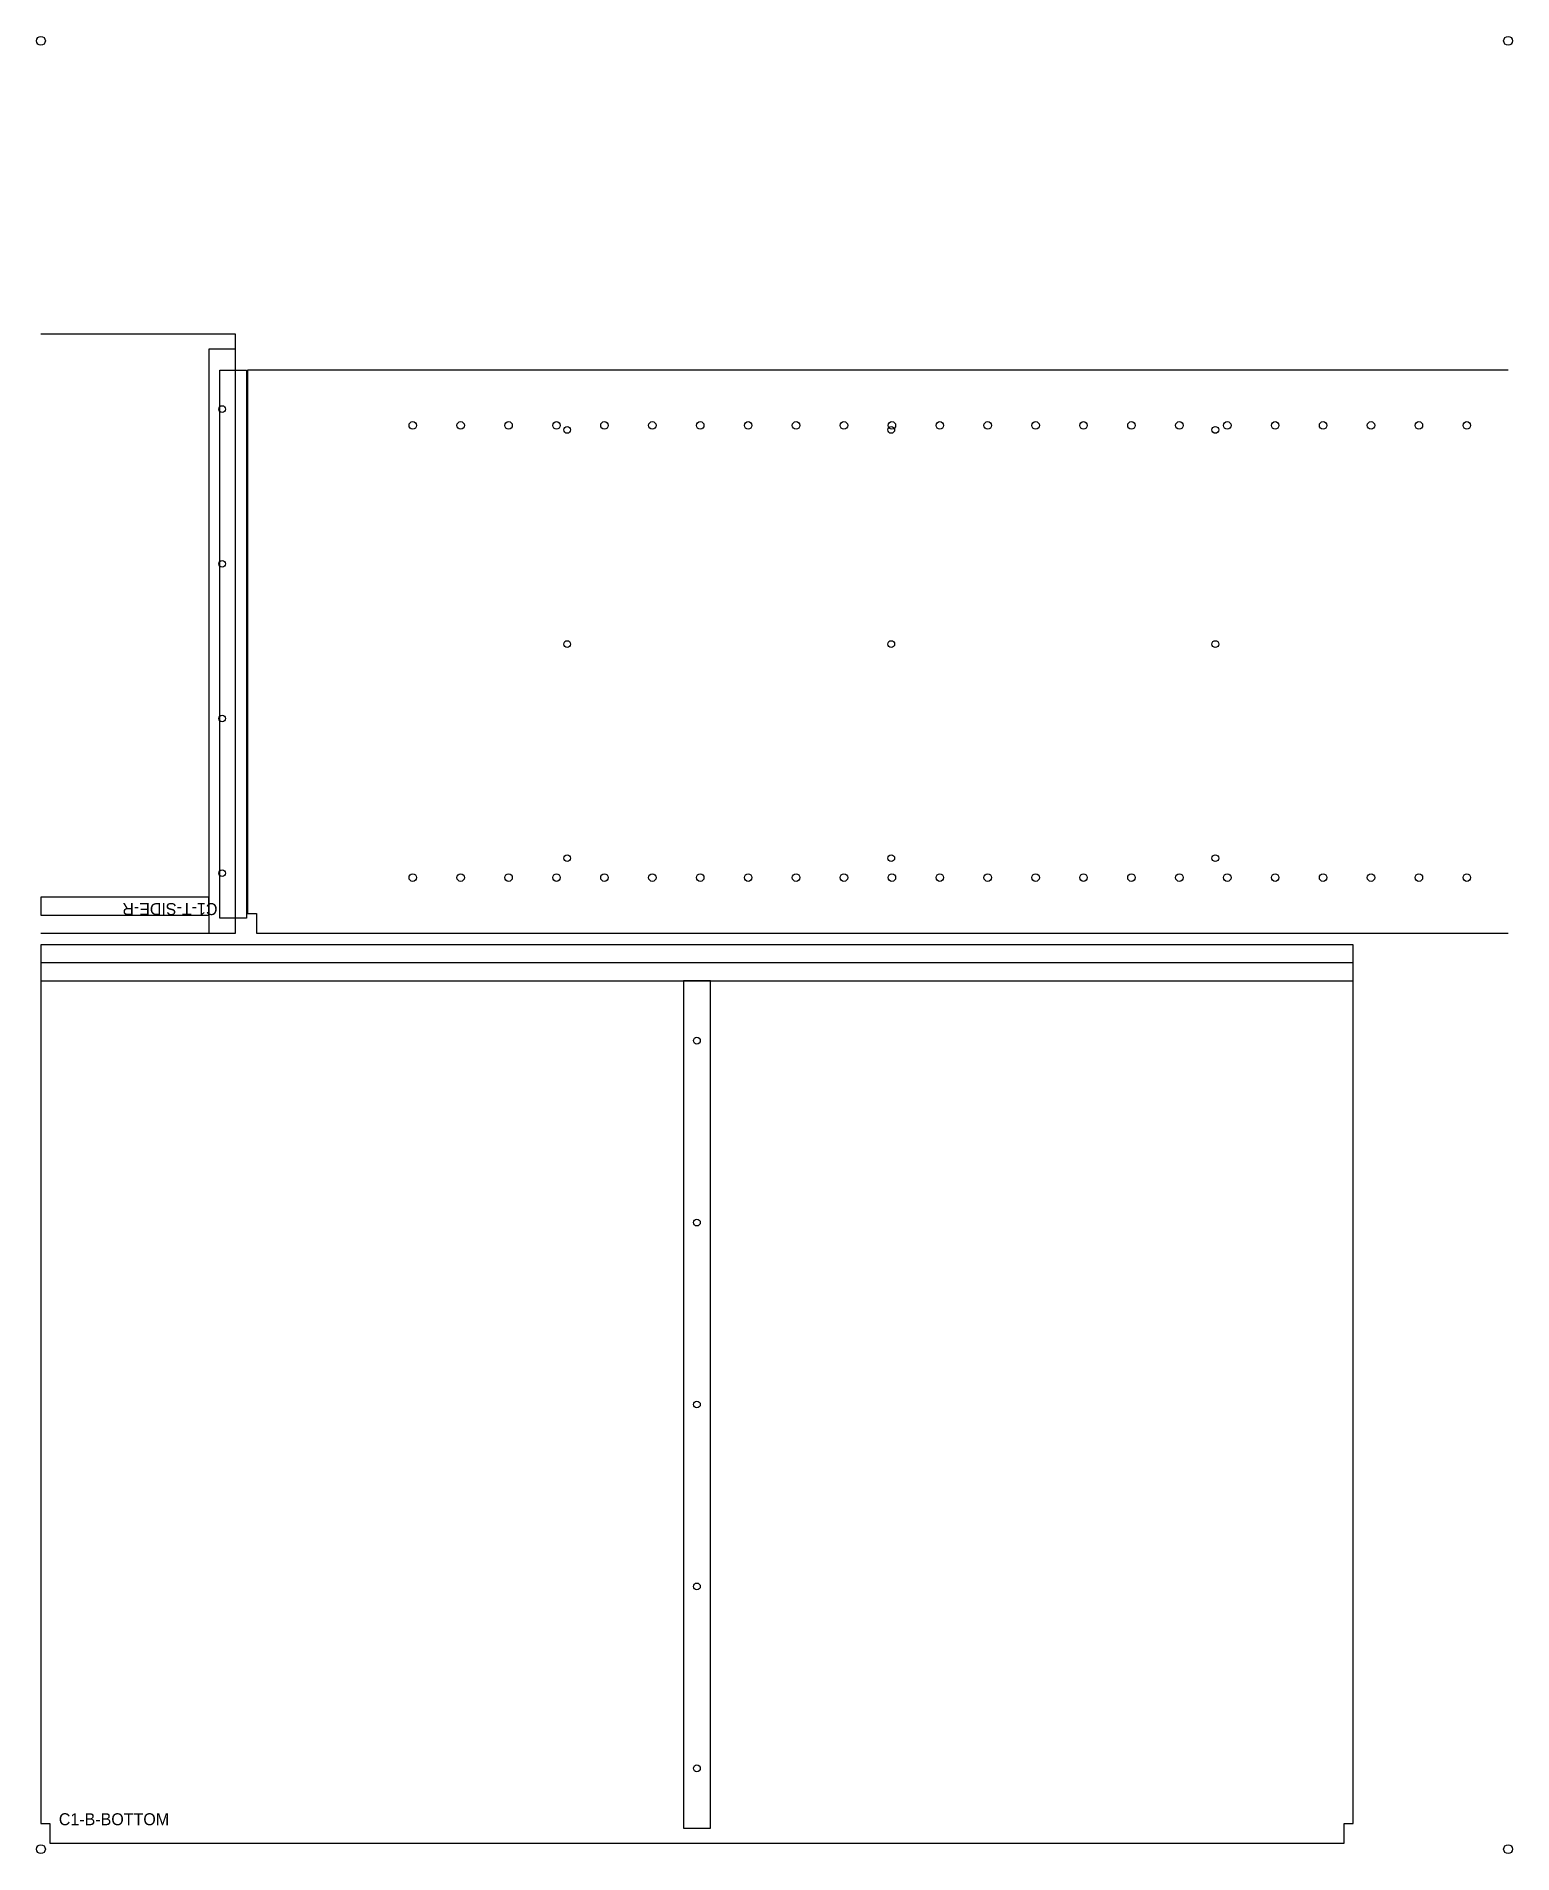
# Model space of a CAD drawing. Header units: millimetres. Extents: x -3 to 983, y 3 to 1217.
import ezdxf

# ---------------------------------------------------------------- set-up
doc = ezdxf.new("R2010")
doc.units = ezdxf.units.MM
for name, color, linetype in [('DRILL_4.5_THRU', 5, 'CONTINUOUS'), ('DRILL_5_D12', 5, 'CONTINUOUS'), ('LABEL', 8, 'CONTINUOUS'), ('OUTLINE', 7, 'CONTINUOUS'), ('OUTLINE_OPEN', 7, 'CONTINUOUS'), ('POCKET_D6', 3, 'CONTINUOUS'), ('POCKET_D6_FLIP', 3, 'CONTINUOUS'), ('TILE_REG', 6, 'CONTINUOUS'), ('TILE_REG_FLIP', 6, 'CONTINUOUS')]:
    doc.layers.add(name, color=color, linetype=linetype)

msp = doc.modelspace()

# ---------------------------------------------------------------- linework, layer by layer
at = {"layer": 'DRILL_4.5_THRU'}
for centre in [(121.1, 968), (351.54, 954.1), (567.98, 954.1), (784.42, 954.1), (121.1, 864.667), (351.54, 811.05), (567.98, 811.05), (784.42, 811.05), (121.1, 761.333), (351.54, 668), (567.98, 668), (784.42, 668), (121.1, 658), (438.2, 546.1), (438.2, 424.575), (438.2, 303.05), (438.2, 181.525), (438.2, 60)]:
    msp.add_circle(centre, 2.25, dxfattribs=at)
at = {"layer": 'DRILL_5_D12'}
for centre in [(248.4, 957.1), (280.4, 957.1), (312.4, 957.1), (344.4, 957.1), (376.4, 957.1), (408.4, 957.1), (440.4, 957.1), (472.4, 957.1), (504.4, 957.1), (536.4, 957.1), (568.4, 957.1), (600.4, 957.1), (632.4, 957.1), (664.4, 957.1), (696.4, 957.1), (728.4, 957.1), (760.4, 957.1), (792.4, 957.1), (824.4, 957.1), (856.4, 957.1), (888.4, 957.1), (920.4, 957.1), (952.4, 957.1), (248.4, 655), (280.4, 655), (312.4, 655), (344.4, 655), (376.4, 655), (408.4, 655), (440.4, 655), (472.4, 655), (504.4, 655), (536.4, 655), (568.4, 655), (600.4, 655), (632.4, 655), (664.4, 655), (696.4, 655), (728.4, 655), (760.4, 655), (792.4, 655), (824.4, 655), (856.4, 655), (888.4, 655), (920.4, 655), (952.4, 655)]:
    msp.add_circle(centre, 2.5, dxfattribs=at)
at = {"layer": 'OUTLINE'}
msp.add_lwpolyline([(0, 23.15), (6, 23.15), (6, 10), (870.4, 10), (870.4, 23.15), (876.4, 23.15), (876.4, 610), (0, 610)], close=True, dxfattribs=at)
at = {"layer": 'OUTLINE_OPEN'}
for points in [[(0, 618), (130, 618), (130, 1018), (0, 1018)], [(980, 994.1), (138, 994.1), (138, 631.15), (144, 631.15), (144, 618), (980, 618)]]:
    msp.add_lwpolyline(points, dxfattribs=at)
at = {"layer": 'POCKET_D6'}
for points in [[(130.075, 618), (130.075, 1008), (112.125, 1008), (112.125, 618)], [(0, 629.925), (112.2, 629.925), (112.2, 641.975), (0, 641.975)], [(0, 586.025), (876.4, 586.025), (876.4, 598.075), (0, 598.075)], [(429.225, 20), (447.175, 20), (447.175, 586.1), (429.225, 586.1)]]:
    msp.add_lwpolyline(points, close=True, dxfattribs=at)
at = {"layer": 'POCKET_D6_FLIP'}
msp.add_lwpolyline([(119.485, 628), (119.485, 994.1), (137.435, 994.1), (137.435, 628)], close=True, dxfattribs=at)
at = {"layer": 'TILE_REG'}
for centre in [(0, 1214), (980, 1214), (0, 6), (980, 6)]:
    msp.add_circle(centre, 3, dxfattribs=at)
at = {"layer": 'TILE_REG_FLIP'}
for centre in [(0, 1214), (980, 1214), (0, 6), (980, 6)]:
    msp.add_circle(centre, 3, dxfattribs=at)

# ---------------------------------------------------------------- texts
at = {"layer": 'LABEL'}
msp.add_text('C1-T-SIDE-R', height=8, rotation=180, dxfattribs=at).set_placement((118, 638))
msp.add_text('C1-B-BOTTOM', height=8, dxfattribs=at).set_placement((12, 22))

doc.saveas('drawing.dxf')
